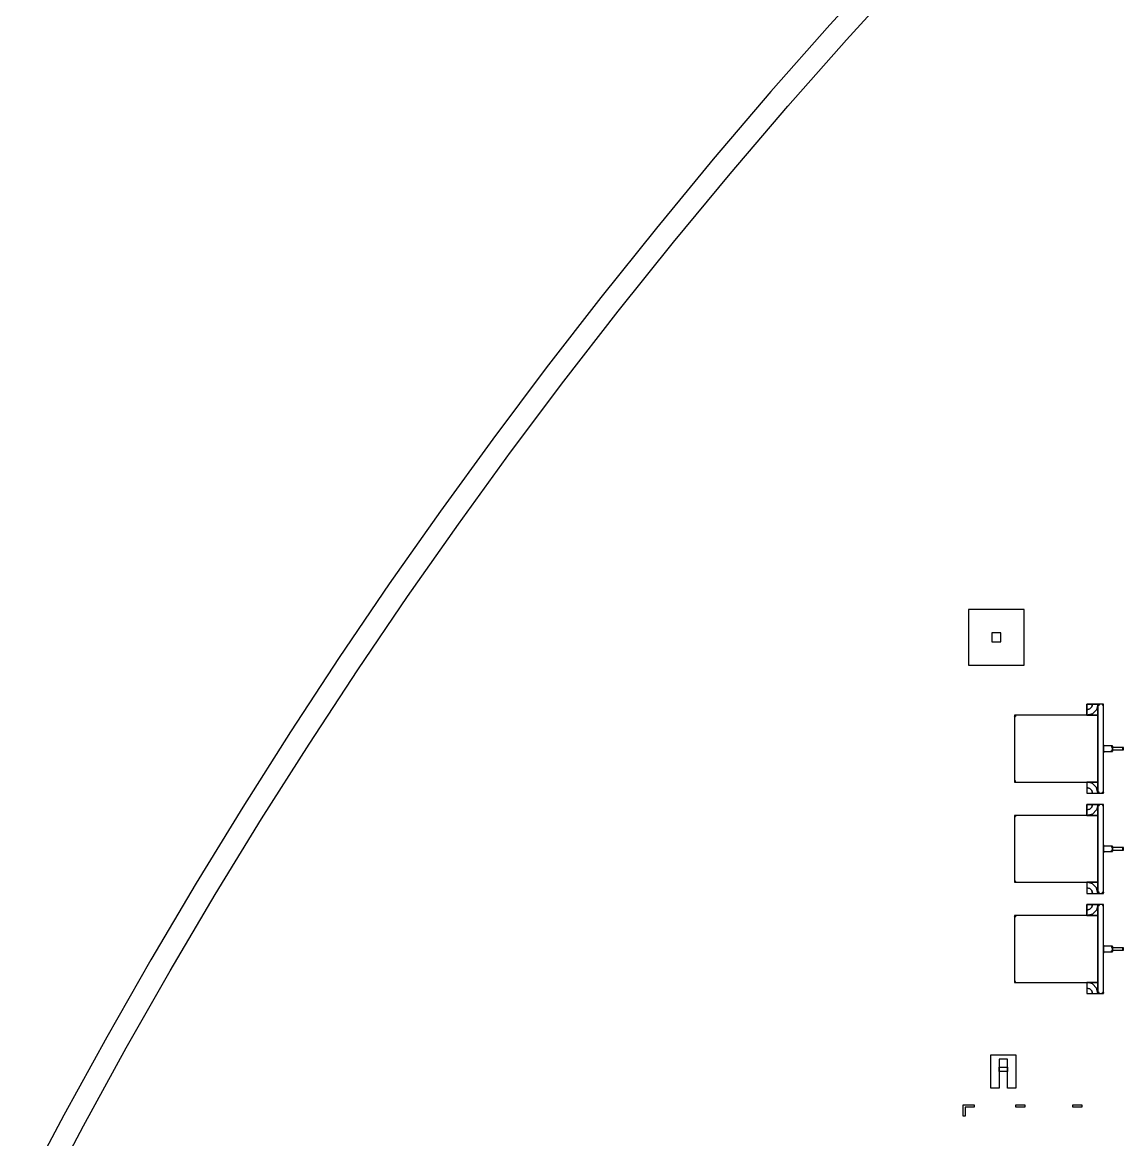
# Model space of a CAD drawing. Extents: x -50899 to 50899, y -48295 to 50898.
# Drawn here: x -45176 to -35282, y 23938 to 33974 of the extents above; entities that cross this region are included whole.
import ezdxf

# ---------------------------------------------------------------- set-up
doc = ezdxf.new("R2010")
doc.units = 0

# ---------------------------------------------------------------- blocks, each defined once
blk = doc.blocks.new('A')
for points in [[(-50, 52850), (-50, 52350), (450, 52350), (450, 52850), (-50, 52850)], [(160, 52640), (160, 52560), (240, 52560), (240, 52640), (160, 52640)], [(1112, 51900), (1112, 52000), (1012, 52000), (1012, 51900), (1112, 51900)], [(1112, 52000), (1099, 51950), (1062, 51913), (1012, 51900), (1012, 51950), (1038, 51957), (1056, 51975), (1062, 52000), (1112, 52000)], [(1062, 52000), (1056, 51975), (1038, 51957), (1012, 51950), (1012, 52000), (1012, 52000), (1012, 52000), (1012, 52000), (1062, 52000)], [(1162, 52000), (1112, 52000), (1112, 51200), (1162, 51200), (1162, 52000)], [(1112, 52000), (1112, 51990), (1122, 51990), (1122, 52000), (1112, 52000)], [(1112, 51990), (1114, 51995), (1118, 51999), (1122, 52000), (1122, 51995), (1120, 51994), (1118, 51992), (1118, 51990), (1112, 51990)], [(1118, 51990), (1118, 51992), (1120, 51994), (1122, 51995), (1122, 51990), (1122, 51990), (1122, 51990), (1122, 51990), (1118, 51990)], [(1152, 52000), (1152, 51990), (1162, 51990), (1162, 52000), (1152, 52000)], [(1162, 51990), (1161, 51995), (1158, 51999), (1152, 52000), (1152, 51995), (1155, 51994), (1157, 51992), (1158, 51990), (1162, 51990)], [(1158, 51990), (1157, 51992), (1155, 51994), (1152, 51995), (1152, 51990), (1152, 51990), (1152, 51990), (1152, 51990), (1158, 51990)], [(1112, 51900), (362, 51900), (362, 51300), (1112, 51300), (1112, 51900)], [(362, 51900), (362, 51890), (372, 51890), (372, 51900), (362, 51900)], [(362, 51890), (364, 51895), (368, 51899), (372, 51900), (372, 51895), (370, 51894), (368, 51892), (368, 51890), (362, 51890)], [(368, 51890), (368, 51892), (370, 51894), (372, 51895), (372, 51890), (372, 51890), (372, 51890), (372, 51890), (368, 51890)], [(1168, 51625), (1168, 51630), (1162, 51630), (1162, 51625), (1168, 51625)], [(1162, 51630), (1163, 51628), (1165, 51626), (1168, 51625), (1168, 51628), (1166, 51628), (1165, 51629), (1165, 51630), (1162, 51630)], [(1243, 51625), (1162, 51625), (1162, 51575), (1243, 51575), (1243, 51625)], [(1165, 51630), (1165, 51629), (1166, 51628), (1168, 51628), (1168, 51630), (1168, 51630), (1168, 51630), (1168, 51630), (1165, 51630)], [(1233, 51625), (1233, 51615), (1243, 51615), (1243, 51625), (1233, 51625)], [(1243, 51615), (1242, 51620), (1238, 51624), (1233, 51625), (1233, 51620), (1236, 51619), (1237, 51618), (1238, 51615), (1243, 51615)], [(1238, 51615), (1237, 51618), (1236, 51619), (1233, 51620), (1233, 51615), (1233, 51615), (1233, 51615), (1233, 51615), (1238, 51615)], [(1248, 51611), (1248, 51616), (1243, 51616), (1243, 51611), (1248, 51611)], [(1243, 51616), (1244, 51614), (1246, 51612), (1248, 51611), (1248, 51614), (1247, 51614), (1246, 51615), (1246, 51616), (1243, 51616)], [(1343, 51611), (1243, 51611), (1243, 51589), (1343, 51589), (1343, 51611)], [(1243, 51589), (1243, 51584), (1248, 51584), (1248, 51589), (1243, 51589)], [(1243, 51584), (1244, 51586), (1246, 51588), (1248, 51589), (1248, 51586), (1247, 51586), (1246, 51585), (1246, 51584), (1243, 51584)], [(1246, 51616), (1246, 51615), (1247, 51614), (1248, 51614), (1248, 51616), (1248, 51616), (1248, 51616), (1248, 51616), (1246, 51616)], [(1338, 51608), (1333, 51608), (1333, 51592), (1338, 51592), (1338, 51608)], [(1343, 51602), (1338, 51602), (1338, 51598), (1343, 51598), (1343, 51602)], [(1162, 51575), (1162, 51570), (1168, 51570), (1168, 51575), (1162, 51575)], [(1162, 51570), (1163, 51572), (1165, 51574), (1168, 51575), (1168, 51572), (1166, 51572), (1165, 51571), (1165, 51570), (1162, 51570)], [(1165, 51570), (1165, 51571), (1166, 51572), (1168, 51572), (1168, 51570), (1168, 51570), (1168, 51570), (1168, 51570), (1165, 51570)], [(1243, 51575), (1243, 51585), (1233, 51585), (1233, 51575), (1243, 51575)], [(1243, 51585), (1242, 51580), (1238, 51576), (1233, 51575), (1233, 51580), (1236, 51581), (1237, 51582), (1238, 51585), (1243, 51585)], [(1238, 51585), (1237, 51582), (1236, 51581), (1233, 51580), (1233, 51585), (1233, 51585), (1233, 51585), (1233, 51585), (1238, 51585)], [(1246, 51584), (1246, 51585), (1247, 51586), (1248, 51586), (1248, 51584), (1248, 51584), (1248, 51584), (1248, 51584), (1246, 51584)], [(372, 51300), (372, 51310), (362, 51310), (362, 51300), (372, 51300)], [(362, 51310), (364, 51305), (368, 51301), (372, 51300), (372, 51305), (370, 51306), (368, 51308), (368, 51310), (362, 51310)], [(368, 51310), (368, 51308), (370, 51306), (372, 51305), (372, 51310), (372, 51310), (372, 51310), (372, 51310), (368, 51310)], [(1012, 51300), (1012, 51200), (1112, 51200), (1112, 51300), (1012, 51300)], [(1112, 51200), (1099, 51250), (1062, 51287), (1012, 51300), (1012, 51250), (1038, 51243), (1056, 51225), (1062, 51200), (1112, 51200)], [(1062, 51200), (1056, 51225), (1038, 51243), (1012, 51250), (1012, 51200), (1012, 51200), (1012, 51200), (1012, 51200), (1062, 51200)], [(1122, 51200), (1122, 51210), (1112, 51210), (1112, 51200), (1122, 51200)], [(1112, 51210), (1114, 51205), (1118, 51201), (1122, 51200), (1122, 51205), (1120, 51206), (1118, 51208), (1118, 51210), (1112, 51210)], [(1118, 51210), (1118, 51208), (1120, 51206), (1122, 51205), (1122, 51210), (1122, 51210), (1122, 51210), (1122, 51210), (1118, 51210)], [(1162, 51200), (1162, 51210), (1152, 51210), (1152, 51200), (1162, 51200)], [(1162, 51210), (1161, 51205), (1158, 51201), (1152, 51200), (1152, 51205), (1155, 51206), (1157, 51208), (1158, 51210), (1162, 51210)], [(1158, 51210), (1157, 51208), (1155, 51206), (1152, 51205), (1152, 51210), (1152, 51210), (1152, 51210), (1152, 51210), (1158, 51210)], [(1112, 51000), (1112, 51100), (1012, 51100), (1012, 51000), (1112, 51000)], [(1112, 51100), (1099, 51050), (1062, 51013), (1012, 51000), (1012, 51050), (1038, 51057), (1056, 51075), (1062, 51100), (1112, 51100)], [(1062, 51100), (1056, 51075), (1038, 51057), (1012, 51050), (1012, 51100), (1012, 51100), (1012, 51100), (1012, 51100), (1062, 51100)], [(1162, 51100), (1112, 51100), (1112, 50300), (1162, 50300), (1162, 51100)], [(1112, 51100), (1112, 51090), (1122, 51090), (1122, 51100), (1112, 51100)], [(1112, 51090), (1114, 51095), (1118, 51099), (1122, 51100), (1122, 51095), (1120, 51094), (1118, 51092), (1118, 51090), (1112, 51090)], [(1118, 51090), (1118, 51092), (1120, 51094), (1122, 51095), (1122, 51090), (1122, 51090), (1122, 51090), (1122, 51090), (1118, 51090)], [(1152, 51100), (1152, 51090), (1162, 51090), (1162, 51100), (1152, 51100)], [(1162, 51090), (1161, 51095), (1158, 51099), (1152, 51100), (1152, 51095), (1155, 51094), (1157, 51092), (1158, 51090), (1162, 51090)], [(1158, 51090), (1157, 51092), (1155, 51094), (1152, 51095), (1152, 51090), (1152, 51090), (1152, 51090), (1152, 51090), (1158, 51090)], [(1112, 51000), (362, 51000), (362, 50400), (1112, 50400), (1112, 51000)], [(362, 51000), (362, 50990), (372, 50990), (372, 51000), (362, 51000)], [(362, 50990), (364, 50995), (368, 50999), (372, 51000), (372, 50995), (370, 50994), (368, 50992), (368, 50990), (362, 50990)], [(368, 50990), (368, 50992), (370, 50994), (372, 50995), (372, 50990), (372, 50990), (372, 50990), (372, 50990), (368, 50990)], [(1168, 50725), (1168, 50730), (1162, 50730), (1162, 50725), (1168, 50725)], [(1162, 50730), (1163, 50728), (1165, 50726), (1168, 50725), (1168, 50728), (1166, 50728), (1165, 50729), (1165, 50730), (1162, 50730)], [(1243, 50725), (1162, 50725), (1162, 50675), (1243, 50675), (1243, 50725)], [(1165, 50730), (1165, 50729), (1166, 50728), (1168, 50728), (1168, 50730), (1168, 50730), (1168, 50730), (1168, 50730), (1165, 50730)], [(1233, 50725), (1233, 50715), (1243, 50715), (1243, 50725), (1233, 50725)], [(1243, 50715), (1242, 50720), (1238, 50724), (1233, 50725), (1233, 50720), (1236, 50719), (1237, 50718), (1238, 50715), (1243, 50715)], [(1238, 50715), (1237, 50718), (1236, 50719), (1233, 50720), (1233, 50715), (1233, 50715), (1233, 50715), (1233, 50715), (1238, 50715)], [(1243, 50675), (1243, 50685), (1233, 50685), (1233, 50675), (1243, 50675)], [(1243, 50685), (1242, 50680), (1238, 50676), (1233, 50675), (1233, 50680), (1236, 50681), (1237, 50682), (1238, 50685), (1243, 50685)], [(1238, 50685), (1237, 50682), (1236, 50681), (1233, 50680), (1233, 50685), (1233, 50685), (1233, 50685), (1233, 50685), (1238, 50685)], [(1248, 50711), (1248, 50716), (1243, 50716), (1243, 50711), (1248, 50711)], [(1243, 50716), (1244, 50714), (1246, 50712), (1248, 50711), (1248, 50714), (1247, 50714), (1246, 50715), (1246, 50716), (1243, 50716)], [(1343, 50711), (1243, 50711), (1243, 50689), (1343, 50689), (1343, 50711)], [(1243, 50689), (1243, 50684), (1248, 50684), (1248, 50689), (1243, 50689)], [(1243, 50684), (1244, 50686), (1246, 50688), (1248, 50689), (1248, 50686), (1247, 50686), (1246, 50685), (1246, 50684), (1243, 50684)], [(1246, 50716), (1246, 50715), (1247, 50714), (1248, 50714), (1248, 50716), (1248, 50716), (1248, 50716), (1248, 50716), (1246, 50716)], [(1246, 50684), (1246, 50685), (1247, 50686), (1248, 50686), (1248, 50684), (1248, 50684), (1248, 50684), (1248, 50684), (1246, 50684)], [(1338, 50708), (1333, 50708), (1333, 50692), (1338, 50692), (1338, 50708)], [(1343, 50702), (1338, 50702), (1338, 50698), (1343, 50698), (1343, 50702)], [(1162, 50675), (1162, 50670), (1168, 50670), (1168, 50675), (1162, 50675)], [(1162, 50670), (1163, 50672), (1165, 50674), (1168, 50675), (1168, 50672), (1166, 50672), (1165, 50671), (1165, 50670), (1162, 50670)], [(1165, 50670), (1165, 50671), (1166, 50672), (1168, 50672), (1168, 50670), (1168, 50670), (1168, 50670), (1168, 50670), (1165, 50670)], [(372, 50400), (372, 50410), (362, 50410), (362, 50400), (372, 50400)], [(362, 50410), (364, 50405), (368, 50401), (372, 50400), (372, 50405), (370, 50406), (368, 50408), (368, 50410), (362, 50410)], [(368, 50410), (368, 50408), (370, 50406), (372, 50405), (372, 50410), (372, 50410), (372, 50410), (372, 50410), (368, 50410)], [(1012, 50400), (1012, 50300), (1112, 50300), (1112, 50400), (1012, 50400)], [(1112, 50300), (1099, 50350), (1062, 50387), (1012, 50400), (1012, 50350), (1038, 50343), (1056, 50325), (1062, 50300), (1112, 50300)], [(1062, 50300), (1056, 50325), (1038, 50343), (1012, 50350), (1012, 50300), (1012, 50300), (1012, 50300), (1012, 50300), (1062, 50300)], [(1122, 50300), (1122, 50310), (1112, 50310), (1112, 50300), (1122, 50300)], [(1112, 50310), (1114, 50305), (1118, 50301), (1122, 50300), (1122, 50305), (1120, 50306), (1118, 50308), (1118, 50310), (1112, 50310)], [(1118, 50310), (1118, 50308), (1120, 50306), (1122, 50305), (1122, 50310), (1122, 50310), (1122, 50310), (1122, 50310), (1118, 50310)], [(1162, 50300), (1162, 50310), (1152, 50310), (1152, 50300), (1162, 50300)], [(1162, 50310), (1161, 50305), (1158, 50301), (1152, 50300), (1152, 50305), (1155, 50306), (1157, 50308), (1158, 50310), (1162, 50310)], [(1158, 50310), (1157, 50308), (1155, 50306), (1152, 50305), (1152, 50310), (1152, 50310), (1152, 50310), (1152, 50310), (1158, 50310)], [(1112, 50100), (1112, 50200), (1012, 50200), (1012, 50100), (1112, 50100)], [(1112, 50200), (1099, 50150), (1062, 50113), (1012, 50100), (1012, 50150), (1038, 50157), (1056, 50175), (1062, 50200), (1112, 50200)], [(1062, 50200), (1056, 50175), (1038, 50157), (1012, 50150), (1012, 50200), (1012, 50200), (1012, 50200), (1012, 50200), (1062, 50200)], [(1162, 50200), (1112, 50200), (1112, 49400), (1162, 49400), (1162, 50200)], [(1112, 50200), (1112, 50190), (1122, 50190), (1122, 50200), (1112, 50200)], [(1112, 50190), (1114, 50195), (1118, 50199), (1122, 50200), (1122, 50195), (1120, 50194), (1118, 50192), (1118, 50190), (1112, 50190)], [(1118, 50190), (1118, 50192), (1120, 50194), (1122, 50195), (1122, 50190), (1122, 50190), (1122, 50190), (1122, 50190), (1118, 50190)], [(1152, 50200), (1152, 50190), (1162, 50190), (1162, 50200), (1152, 50200)], [(1162, 50190), (1161, 50195), (1158, 50199), (1152, 50200), (1152, 50195), (1155, 50194), (1157, 50192), (1158, 50190), (1162, 50190)], [(1158, 50190), (1157, 50192), (1155, 50194), (1152, 50195), (1152, 50190), (1152, 50190), (1152, 50190), (1152, 50190), (1158, 50190)], [(1112, 50100), (362, 50100), (362, 49500), (1112, 49500), (1112, 50100)], [(362, 50100), (362, 50090), (372, 50090), (372, 50100), (362, 50100)], [(362, 50090), (364, 50095), (368, 50099), (372, 50100), (372, 50095), (370, 50094), (368, 50092), (368, 50090), (362, 50090)], [(368, 50090), (368, 50092), (370, 50094), (372, 50095), (372, 50090), (372, 50090), (372, 50090), (372, 50090), (368, 50090)], [(1168, 49825), (1168, 49830), (1162, 49830), (1162, 49825), (1168, 49825)], [(1162, 49830), (1163, 49828), (1165, 49826), (1168, 49825), (1168, 49828), (1166, 49828), (1165, 49829), (1165, 49830), (1162, 49830)], [(1243, 49825), (1162, 49825), (1162, 49775), (1243, 49775), (1243, 49825)], [(1165, 49830), (1165, 49829), (1166, 49828), (1168, 49828), (1168, 49830), (1168, 49830), (1168, 49830), (1168, 49830), (1165, 49830)], [(1233, 49825), (1233, 49815), (1243, 49815), (1243, 49825), (1233, 49825)], [(1243, 49815), (1242, 49820), (1238, 49824), (1233, 49825), (1233, 49820), (1236, 49819), (1237, 49818), (1238, 49815), (1243, 49815)], [(1238, 49815), (1237, 49818), (1236, 49819), (1233, 49820), (1233, 49815), (1233, 49815), (1233, 49815), (1233, 49815), (1238, 49815)], [(1243, 49775), (1243, 49785), (1233, 49785), (1233, 49775), (1243, 49775)], [(1243, 49785), (1242, 49780), (1238, 49776), (1233, 49775), (1233, 49780), (1236, 49781), (1237, 49782), (1238, 49785), (1243, 49785)], [(1238, 49785), (1237, 49782), (1236, 49781), (1233, 49780), (1233, 49785), (1233, 49785), (1233, 49785), (1233, 49785), (1238, 49785)], [(1248, 49811), (1248, 49816), (1243, 49816), (1243, 49811), (1248, 49811)], [(1243, 49816), (1244, 49814), (1246, 49812), (1248, 49811), (1248, 49814), (1247, 49814), (1246, 49815), (1246, 49816), (1243, 49816)], [(1343, 49811), (1243, 49811), (1243, 49789), (1343, 49789), (1343, 49811)], [(1243, 49789), (1243, 49784), (1248, 49784), (1248, 49789), (1243, 49789)], [(1243, 49784), (1244, 49786), (1246, 49788), (1248, 49789), (1248, 49786), (1247, 49786), (1246, 49785), (1246, 49784), (1243, 49784)], [(1246, 49816), (1246, 49815), (1247, 49814), (1248, 49814), (1248, 49816), (1248, 49816), (1248, 49816), (1248, 49816), (1246, 49816)], [(1246, 49784), (1246, 49785), (1247, 49786), (1248, 49786), (1248, 49784), (1248, 49784), (1248, 49784), (1248, 49784), (1246, 49784)], [(1338, 49808), (1333, 49808), (1333, 49792), (1338, 49792), (1338, 49808)], [(1343, 49802), (1338, 49802), (1338, 49798), (1343, 49798), (1343, 49802)], [(1162, 49775), (1162, 49770), (1168, 49770), (1168, 49775), (1162, 49775)], [(1162, 49770), (1163, 49772), (1165, 49774), (1168, 49775), (1168, 49772), (1166, 49772), (1165, 49771), (1165, 49770), (1162, 49770)], [(1165, 49770), (1165, 49771), (1166, 49772), (1168, 49772), (1168, 49770), (1168, 49770), (1168, 49770), (1168, 49770), (1165, 49770)], [(372, 49500), (372, 49510), (362, 49510), (362, 49500), (372, 49500)], [(362, 49510), (364, 49505), (368, 49501), (372, 49500), (372, 49505), (370, 49506), (368, 49508), (368, 49510), (362, 49510)], [(368, 49510), (368, 49508), (370, 49506), (372, 49505), (372, 49510), (372, 49510), (372, 49510), (372, 49510), (368, 49510)], [(1012, 49500), (1012, 49400), (1112, 49400), (1112, 49500), (1012, 49500)], [(1112, 49400), (1099, 49450), (1062, 49487), (1012, 49500), (1012, 49450), (1038, 49443), (1056, 49425), (1062, 49400), (1112, 49400)], [(1062, 49400), (1056, 49425), (1038, 49443), (1012, 49450), (1012, 49400), (1012, 49400), (1012, 49400), (1012, 49400), (1062, 49400)], [(1122, 49400), (1122, 49410), (1112, 49410), (1112, 49400), (1122, 49400)], [(1112, 49410), (1114, 49405), (1118, 49401), (1122, 49400), (1122, 49405), (1120, 49406), (1118, 49408), (1118, 49410), (1112, 49410)], [(1118, 49410), (1118, 49408), (1120, 49406), (1122, 49405), (1122, 49410), (1122, 49410), (1122, 49410), (1122, 49410), (1118, 49410)], [(1162, 49400), (1162, 49410), (1152, 49410), (1152, 49400), (1162, 49400)], [(1162, 49410), (1161, 49405), (1158, 49401), (1152, 49400), (1152, 49405), (1155, 49406), (1157, 49408), (1158, 49410), (1162, 49410)], [(1158, 49410), (1157, 49408), (1155, 49406), (1152, 49405), (1152, 49410), (1152, 49410), (1152, 49410), (1152, 49410), (1158, 49410)], [(150, 48550), (150, 48850), (375, 48850), (375, 48550), (300, 48550), (300, 48812), (225, 48812), (225, 48550), (150, 48550)], [(225, 48700), (225, 48738), (300, 48738), (300, 48700), (225, 48700)], [(-100, 48400), (0, 48400), (0, 48380), (-80, 48380), (-80, 48300), (-100, 48300), (-100, 48400)], [(374, 48400), (454, 48400), (454, 48380), (374, 48380), (374, 48400)], [(887, 48400), (967, 48400), (967, 48380), (887, 48380), (887, 48400)]]:
    blk.add_lwpolyline(points)

msp = doc.modelspace()

# ---------------------------------------------------------------- linework, layer by layer
for points in [[(-37384, 34543), (-37922, 33952), (-38451, 33352), (-38970, 32744), (-39480, 32127), (-39980, 31503), (-40470, 30871), (-40950, 30231), (-41420, 29584), (-41879, 28930), (-42329, 28268), (-42768, 27600), (-43196, 26924), (-43614, 26242), (-44020, 25554), (-44417, 24859), (-44802, 24158), (-45176, 23451)], [(-44998, 23359), (-44626, 24063), (-44242, 24762), (-43847, 25454), (-43442, 26139), (-43026, 26819), (-42599, 27491), (-42162, 28157), (-41715, 28816), (-41257, 29468), (-40789, 30113), (-40311, 30750), (-39823, 31379), (-39325, 32001), (-38817, 32615), (-38300, 33221), (-37773, 33818), (-37237, 34408)]]:
    msp.add_lwpolyline(points)

# ---------------------------------------------------------------- block references
msp.add_blockref('A', (-36625, -24150))

doc.saveas('drawing.dxf')
